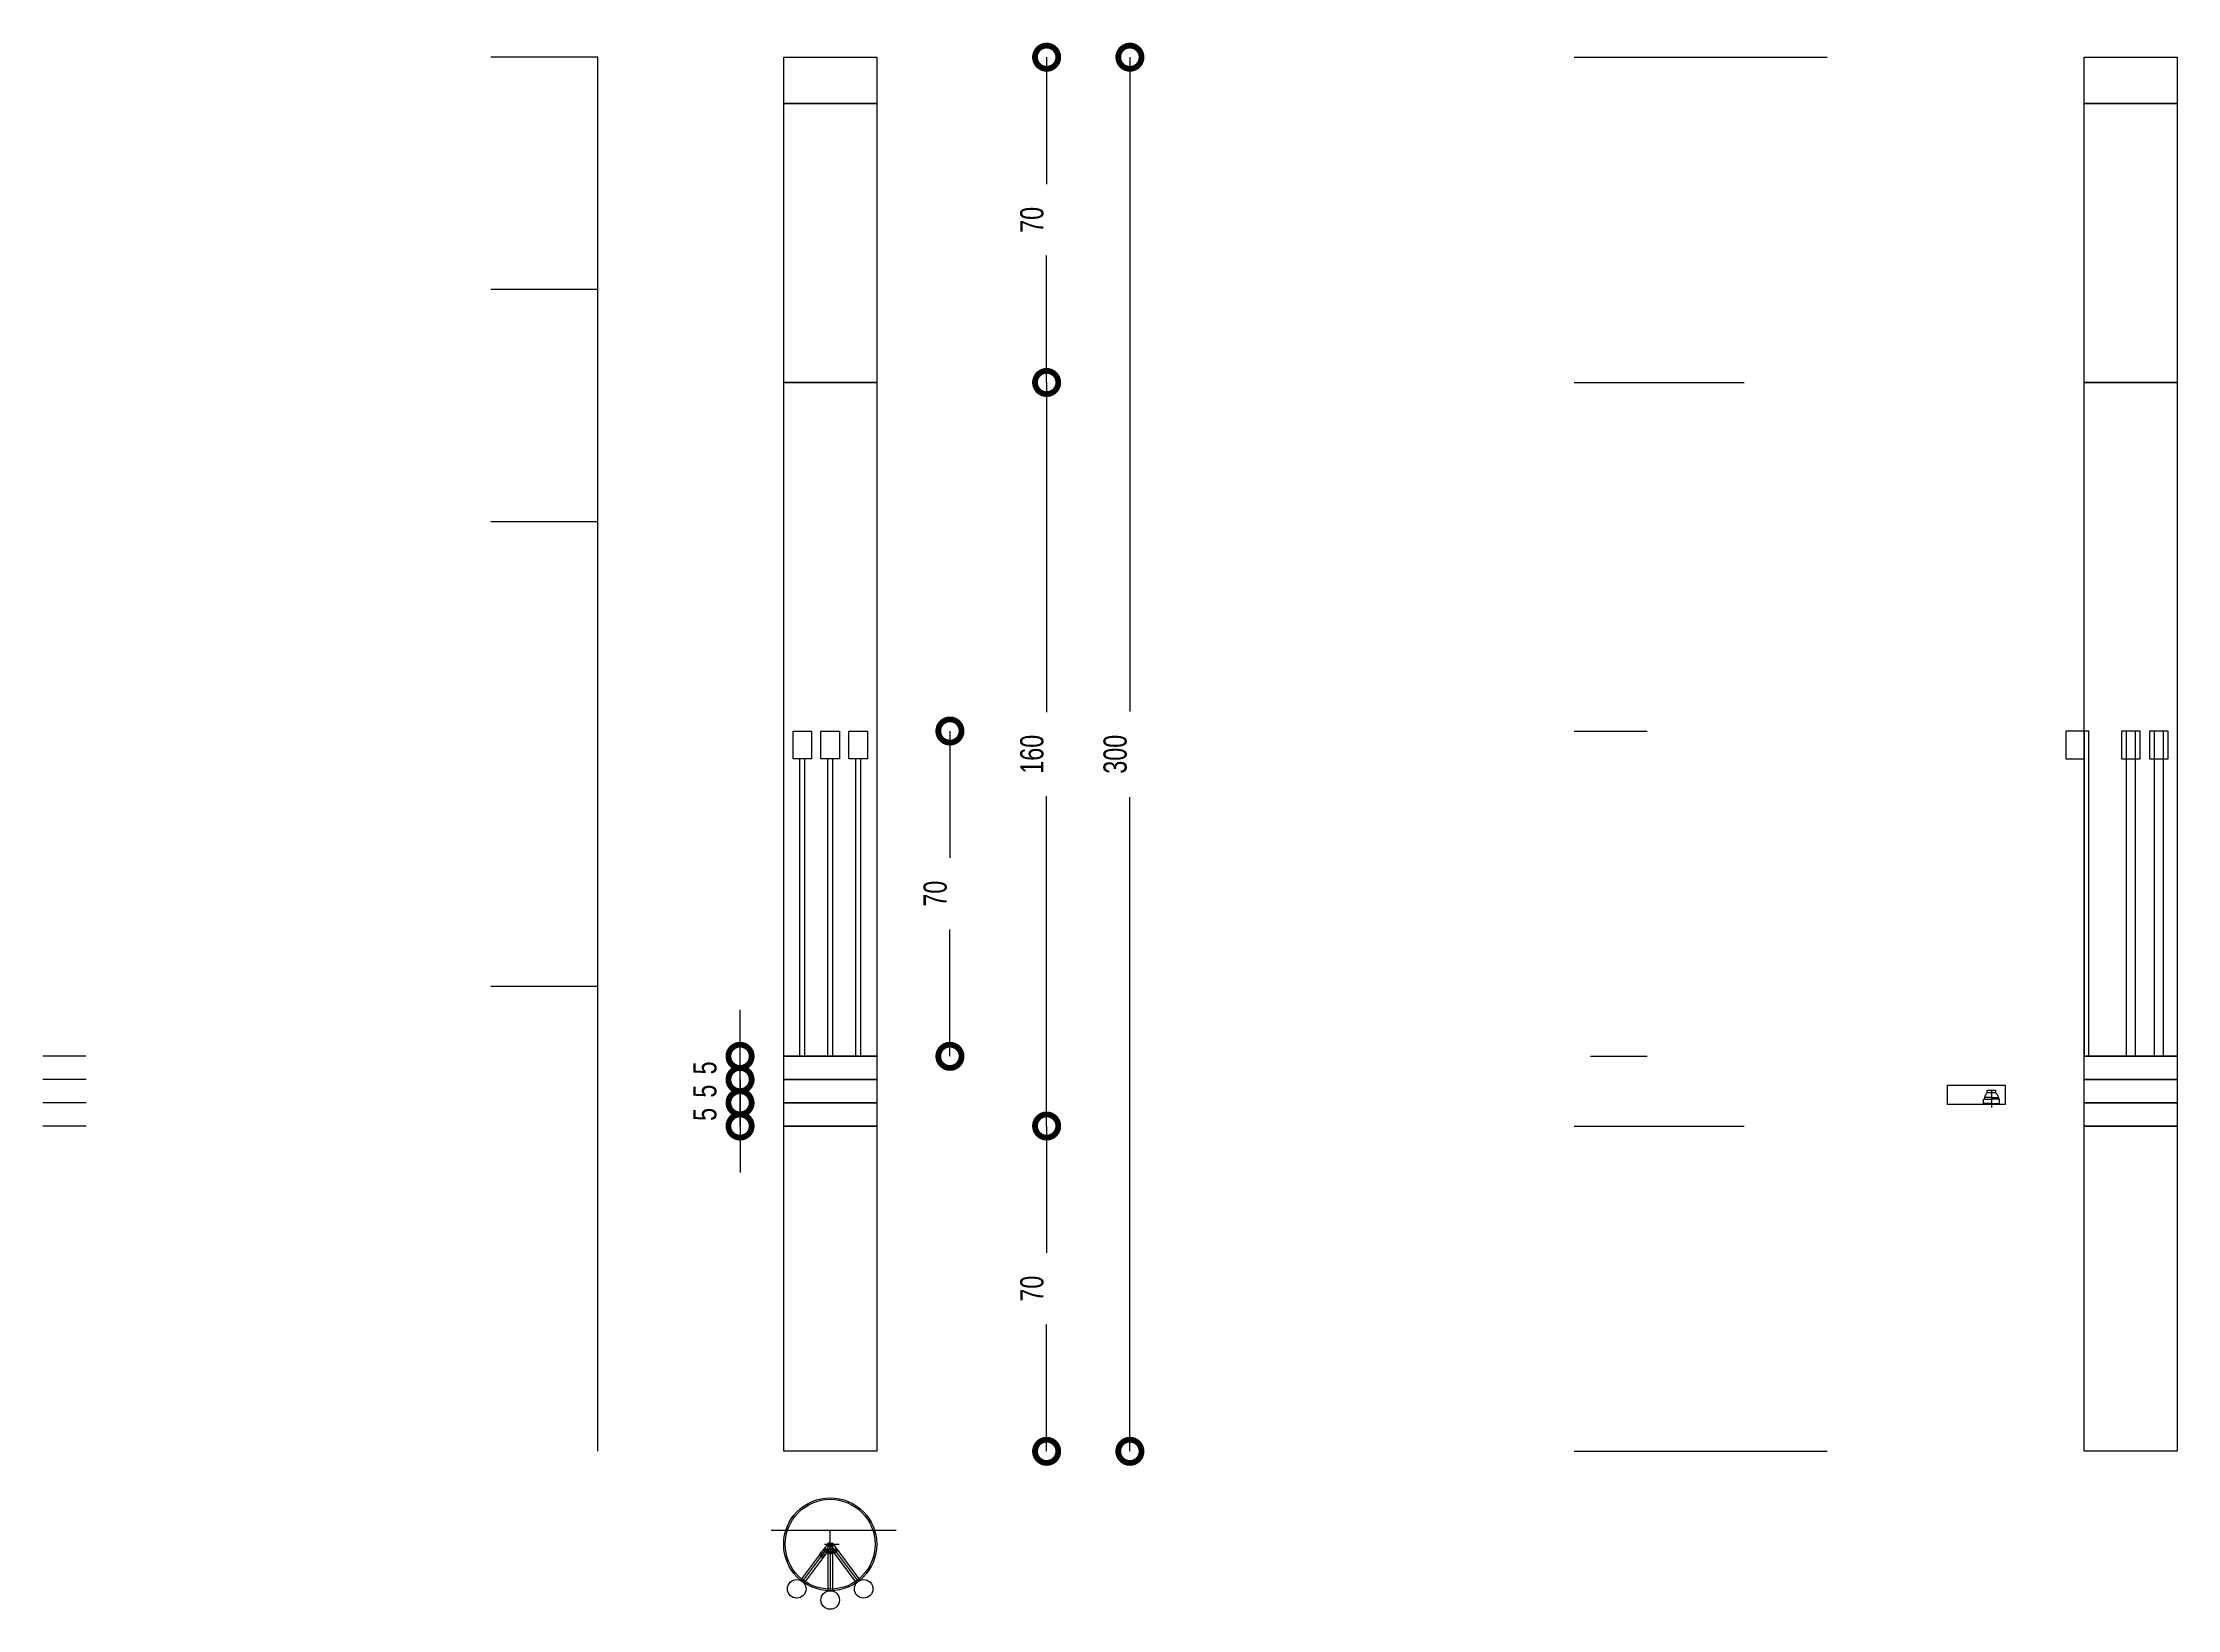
# Model space of a CAD drawing. Header units: millimetres. Extents: x -1834 to 111, y -353 to 145.
# Drawn here: x -1043.4 to -584.3, y -213 to 124.1 of the extents above; entities that cross this region are included whole.
import ezdxf

# ---------------------------------------------------------------- set-up
doc = ezdxf.new("R2010")
doc.units = ezdxf.units.MM
doc.layers.get('Defpoints').update_dxf_attribs({"color": 140})
doc.styles.add('Arch-Dim', font='', dxfattribs={"width": 0.75})
doc.styles.get('Arch-Dim').set_extended_font_data('Myriad Web Pro')
doc.dimstyles.new('style', dxfattribs={"dimscale": 0, "dimtxt": 0.05, "dimasz": 0.1, "dimexe": 1.5, "dimexo": 1.5, "dimgap": 0.05, "dimtad": 1, "dimdec": 0, "dimzin": 3, "dimdsep": 46, "dimtxsty": 'Arch-Dim', "dimblk": 'DOTSMALL', "dimcen": 2.5, "dimadec": 1, "dimazin": 2, "dimtfac": 1, "dimtdec": 0, "dimtix": 1, "dimtmove": 2, "dimatfit": 3, "dimfxl": 1, "dimtolj": 1, "dimtzin": 0, "dimarcsym": 0})
picture_1 = doc.add_image_def('image1.png', size_in_pixel=(388, 130))

# ---------------------------------------------------------------- blocks, each defined once
blk = doc.blocks.new('_DotSmall')
at = {"color": 0, "linetype": 'ByBlock', "const_width": 0.5}
blk.add_lwpolyline([(-0.0625, 0, 1), (0.0625, 0, 1)], format="xyb", close=True, dxfattribs=at)
blk = doc.blocks.new('*D6')
at = {"color": 0, "lineweight": -2, "ltscale": 0.1, "transparency": 16777216}
for p, q in [((-827.45, -109), (-827.45, -136.31)), ((-714, -109), (-677.45, -109)), ((-827.45, -179), (-827.45, -151.69)), ((-714, -179), (-677.45, -179))]:
    blk.add_line(p, q, dxfattribs=at)
at = {"layer": 'Defpoints', "color": 0, "ltscale": 0.1, "transparency": 16777216}
for p in [(-864, -109), (-827.45, -109), (-864, -179)]:
    blk.add_point(p, dxfattribs=at)
at = {"color": 0, "lineweight": -2, "ltscale": 0.1, "transparency": 16777216, "xscale": 10, "yscale": 10, "zscale": 10}
for p, rotation in [((-827.45, -109), 90), ((-827.45, -179), 270)]:
    blk.add_blockref('_DotSmall', p, dxfattribs=dict(at, rotation=rotation))
at = {"color": 0, "ltscale": 0.1, "transparency": 16777216, "insert": (-830.6, -144), "char_height": 5, "attachment_point": 5, "rotation": 90, "style": 'Arch-Dim'}
blk.add_mtext('\\A1;70', dxfattribs=at)
blk = doc.blocks.new('*D8')
at = {"color": 0, "lineweight": -2, "transparency": 16777216}
for p, q in [((-827.45, 51), (-827.45, -19.97)), ((-714, 51), (-677.45, 51)), ((-827.45, -109), (-827.45, -38.03)), ((-714, -109), (-677.45, -109))]:
    blk.add_line(p, q, dxfattribs=at)
at = {"layer": 'Defpoints', "color": 0, "transparency": 16777216}
for p in [(-864, 51), (-827.45, 51), (-864, -109)]:
    blk.add_point(p, dxfattribs=at)
at = {"color": 0, "lineweight": -2, "transparency": 16777216, "xscale": 10, "yscale": 10, "zscale": 10}
for p, rotation in [((-827.45, 51), 90), ((-827.45, -109), 270)]:
    blk.add_blockref('_DotSmall', p, dxfattribs=dict(at, rotation=rotation))
at = {"color": 0, "transparency": 16777216, "insert": (-830.6, -29), "char_height": 5, "attachment_point": 5, "rotation": 90, "style": 'Arch-Dim'}
blk.add_mtext('\\A1;160', dxfattribs=at)
blk = doc.blocks.new('*D9')
at = {"color": 0, "lineweight": -2, "transparency": 16777216}
for p, q in [((-827.45, 121), (-827.45, 93.69)), ((-714, 121), (-677.45, 121)), ((-827.45, 51), (-827.45, 78.31)), ((-714, 51), (-677.45, 51))]:
    blk.add_line(p, q, dxfattribs=at)
at = {"layer": 'Defpoints', "color": 0, "transparency": 16777216}
for p in [(-864, 121), (-827.45, 121), (-864, 51)]:
    blk.add_point(p, dxfattribs=at)
at = {"color": 0, "lineweight": -2, "transparency": 16777216, "xscale": 10, "yscale": 10, "zscale": 10}
for p, rotation in [((-827.45, 121), 90), ((-827.45, 51), 270)]:
    blk.add_blockref('_DotSmall', p, dxfattribs=dict(at, rotation=rotation))
at = {"color": 0, "transparency": 16777216, "insert": (-830.6, 86), "char_height": 5, "attachment_point": 5, "rotation": 90, "style": 'Arch-Dim'}
blk.add_mtext('\\A1;70', dxfattribs=at)
blk = doc.blocks.new('*D10')
at = {"color": 0, "lineweight": -2, "transparency": 16777216}
for p, q in [((-809.54, 121), (-809.54, -19.79)), ((-714, 121), (-659.54, 121)), ((-809.54, -179), (-809.54, -38.21)), ((-714, -179), (-659.54, -179))]:
    blk.add_line(p, q, dxfattribs=at)
at = {"layer": 'Defpoints', "color": 0, "transparency": 16777216}
for p in [(-864, 121), (-809.54, 121), (-864, -179)]:
    blk.add_point(p, dxfattribs=at)
at = {"color": 0, "lineweight": -2, "transparency": 16777216, "xscale": 10, "yscale": 10, "zscale": 10}
for p, rotation in [((-809.54, 121), 90), ((-809.54, -179), 270)]:
    blk.add_blockref('_DotSmall', p, dxfattribs=dict(at, rotation=rotation))
at = {"color": 0, "transparency": 16777216, "insert": (-812.69, -29), "char_height": 5, "attachment_point": 5, "rotation": 90, "style": 'Arch-Dim'}
blk.add_mtext('\\A1;300', dxfattribs=at)
blk = doc.blocks.new('*D11')
at = {"color": 0, "lineweight": -2, "transparency": 16777216}
for p, q in [((-893.39, -104), (-893.39, -94)), ((-1034, -104), (-1043.39, -104)), ((-893.39, -109), (-893.39, -104)), ((-1034, -109), (-1043.39, -109)), ((-893.39, -109), (-893.39, -119))]:
    blk.add_line(p, q, dxfattribs=at)
at = {"layer": 'Defpoints', "color": 0, "transparency": 16777216}
for p in [(-893.39, -104), (-884, -104), (-884, -109)]:
    blk.add_point(p, dxfattribs=at)
at = {"color": 0, "lineweight": -2, "transparency": 16777216, "xscale": 10, "yscale": 10, "zscale": 10}
for p, rotation in [((-893.39, -104), 270), ((-893.39, -109), 90)]:
    blk.add_blockref('_DotSmall', p, dxfattribs=dict(at, rotation=rotation))
at = {"color": 0, "transparency": 16777216, "insert": (-900.93, -106.5), "char_height": 5, "attachment_point": 5, "rotation": 90, "style": 'Arch-Dim'}
blk.add_mtext('\\A1;5', dxfattribs=at)
blk = doc.blocks.new('*D12')
at = {"color": 0, "lineweight": -2, "transparency": 16777216}
for p, q in [((-893.39, -99), (-893.39, -89)), ((-1034, -99), (-1043.39, -99)), ((-893.39, -104), (-893.39, -99)), ((-1034, -104), (-1043.39, -104)), ((-893.39, -104), (-893.39, -114))]:
    blk.add_line(p, q, dxfattribs=at)
at = {"layer": 'Defpoints', "color": 0, "transparency": 16777216}
for p in [(-893.39, -99), (-884, -99), (-884, -104)]:
    blk.add_point(p, dxfattribs=at)
at = {"color": 0, "lineweight": -2, "transparency": 16777216, "xscale": 10, "yscale": 10, "zscale": 10}
for p, rotation in [((-893.39, -99), 270), ((-893.39, -104), 90)]:
    blk.add_blockref('_DotSmall', p, dxfattribs=dict(at, rotation=rotation))
at = {"color": 0, "transparency": 16777216, "insert": (-900.93, -101.5), "char_height": 5, "attachment_point": 5, "rotation": 90, "style": 'Arch-Dim'}
blk.add_mtext('\\A1;5', dxfattribs=at)
blk = doc.blocks.new('*D13')
at = {"color": 0, "lineweight": -2, "transparency": 16777216}
for p, q in [((-893.39, -94), (-893.39, -84)), ((-1034, -94), (-1043.39, -94)), ((-893.39, -99), (-893.39, -94)), ((-1034, -99), (-1043.39, -99)), ((-893.39, -99), (-893.39, -109))]:
    blk.add_line(p, q, dxfattribs=at)
at = {"layer": 'Defpoints', "color": 0, "transparency": 16777216}
for p in [(-893.39, -94), (-884, -94), (-884, -99)]:
    blk.add_point(p, dxfattribs=at)
at = {"color": 0, "lineweight": -2, "transparency": 16777216, "xscale": 10, "yscale": 10, "zscale": 10}
for p, rotation in [((-893.39, -94), 270), ((-893.39, -99), 90)]:
    blk.add_blockref('_DotSmall', p, dxfattribs=dict(at, rotation=rotation))
at = {"color": 0, "transparency": 16777216, "insert": (-900.93, -96.5), "char_height": 5, "attachment_point": 5, "rotation": 90, "style": 'Arch-Dim'}
blk.add_mtext('\\A1;5', dxfattribs=at)
blk = doc.blocks.new('*D14')
at = {"color": 0, "lineweight": -2, "transparency": 16777216}
for p, q in [((-848.25, -24), (-848.25, -51.31)), ((-714, -24), (-698.25, -24)), ((-848.25, -94), (-848.25, -66.69)), ((-710.5, -94), (-698.25, -94))]:
    blk.add_line(p, q, dxfattribs=at)
at = {"layer": 'Defpoints', "color": 0, "transparency": 16777216}
for p in [(-864, -24), (-848.25, -24), (-860.5, -94)]:
    blk.add_point(p, dxfattribs=at)
at = {"color": 0, "lineweight": -2, "transparency": 16777216, "xscale": 10, "yscale": 10, "zscale": 10}
for p, rotation in [((-848.25, -24), 90), ((-848.25, -94), 270)]:
    blk.add_blockref('_DotSmall', p, dxfattribs=dict(at, rotation=rotation))
at = {"color": 0, "transparency": 16777216, "insert": (-851.4, -59), "char_height": 5, "attachment_point": 5, "rotation": 90, "style": 'Arch-Dim'}
blk.add_mtext('\\A1;70', dxfattribs=at)

msp = doc.modelspace()

# ---------------------------------------------------------------- linework, layer by layer
for p, q in [((-924, 121), (-947, 121)), ((-924, 71), (-924, 121)), ((-924, 71), (-947, 71)), ((-924, 21), (-924, 71)), ((-924, 21), (-947, 21)), ((-924, -79), (-924, 21)), ((-924, -79), (-947, -79)), ((-924, -179), (-924, -79)), ((-624.22, -101.29), (-624.22, -105)), ((-884, -179), (-884, -109)), ((-884, -109), (-864, -109)), ((-864, -109), (-864, -179)), ((-604.25, -179), (-604.25, -109)), ((-604.25, -109), (-584.25, -109)), ((-584.25, -109), (-584.25, -179)), ((-864, -179), (-884, -179)), ((-584.25, -179), (-604.25, -179)), ((-886.7, -196), (-859.82, -196)), ((-874, -199), (-874, -196)), ((-874.4, -198.7), (-880.4, -206.7)), ((-874, -199), (-880, -207)), ((-873.6, -199.3), (-879.6, -207.3)), ((-874.8, -200.9), (-875.6, -200.3)), ((-875.14, -200.02), (-875.44, -200.42)), ((-874.5, -200.5), (-875.3, -199.9)), ((-875.2, -199), (-872.04, -199)), ((-874.66, -200.38), (-874.96, -200.78)), ((-874.5, -199), (-874.5, -209)), ((-874.5, -199), (-873.5, -199)), ((-874.5, -200.5), (-873.5, -200.5)), ((-874.5, -201), (-873.5, -201)), ((-873.6, -199.3), (-874.4, -198.7)), ((-874.4, -199.3), (-873.6, -198.7)), ((-874.4, -199.3), (-868.4, -207.3)), ((-874.3, -200.5), (-874.3, -201)), ((-874, -199), (-868, -207)), ((-874, -199), (-874, -209)), ((-874, -200.5), (-874, -201)), ((-873.7, -200.5), (-873.7, -201)), ((-873.6, -198.7), (-867.6, -206.7)), ((-873.5, -199), (-873.5, -209)), ((-873.5, -200.5), (-872.7, -199.9)), ((-873.34, -200.38), (-873.04, -200.78)), ((-873.2, -200.9), (-872.4, -200.3)), ((-873.1, -200.2), (-872.8, -200.6)), ((-872.86, -200.02), (-872.56, -200.42))]:
    msp.add_line(p, q)
for points in [[(-884, 111), (-884, 121), (-864, 121), (-864, 111)], [(-604.25, 111), (-604.25, 121), (-584.25, 121), (-584.25, 111)], [(-884, 51), (-884, 111), (-864, 111), (-864, 51)], [(-604.25, 51), (-604.25, 111), (-584.25, 111), (-584.25, 51)], [(-884, -94), (-884, 51), (-864, 51), (-864, -94)], [(-604.25, -94), (-604.25, 51), (-584.25, 51), (-584.25, -94)], [(-880, -24), (-878, -24), (-878, -30), (-882, -30), (-882, -24)], [(-874, -24), (-872, -24), (-872, -30), (-876, -30), (-876, -24)], [(-868, -24), (-866, -24), (-866, -30), (-870, -30), (-870, -24)], [(-606.25, -30), (-604.25, -30), (-604.25, -24), (-608.25, -24), (-608.25, -30)], [(-604.25, -94), (-603.25, -94), (-603.25, -24), (-604.25, -24), (-604.25, -94)], [(-594.25, -30), (-592.25, -30), (-592.25, -24), (-596.25, -24), (-596.25, -30)], [(-595.25, -94), (-593.25, -94), (-593.25, -24), (-595.25, -24), (-595.25, -94)], [(-588.25, -30), (-586.25, -30), (-586.25, -24), (-590.25, -24), (-590.25, -30)], [(-589.25, -94), (-587.25, -94), (-587.25, -24), (-589.25, -24), (-589.25, -94)], [(-884, -99), (-884, -94), (-864, -94), (-864, -99)], [(-604.25, -99), (-604.25, -94), (-584.25, -94), (-584.25, -99)], [(-884, -104), (-884, -99), (-864, -99), (-864, -104)], [(-604.25, -104), (-604.25, -99), (-584.25, -99), (-584.25, -104)], [(-884, -109), (-884, -104), (-864, -104), (-864, -109)], [(-625.13, -101.29), (-623.32, -101.29), (-623.32, -101.85), (-625.13, -101.85)], [(-604.25, -109), (-604.25, -104), (-584.25, -104), (-584.25, -109)], [(-875.86, -200.64), (-875.06, -201.24), (-875.36, -201.64), (-876.16, -201.04)]]:
    msp.add_lwpolyline(points, close=True)
for points in [[(-879.5, -30), (-879.5, -94), (-880.5, -94), (-880.5, -30)], [(-873.5, -30), (-873.5, -94), (-874.5, -94), (-874.5, -30)], [(-867.5, -30), (-867.5, -94), (-868.5, -94), (-868.5, -30)], [(-624.22, -104.15), (-625.97, -104.15), (-625.97, -103.24), (-624.22, -103.24)], [(-624.22, -102.89), (-625.72, -102.89), (-625.72, -103.24)], [(-624.22, -102.89), (-622.73, -102.89), (-622.73, -103.24)], [(-624.22, -104.15), (-622.47, -104.15), (-622.47, -103.24), (-624.22, -103.24)], [(-876.16, -201.04), (-876.35, -201.3), (-875.55, -201.9), (-875.36, -201.64)]]:
    msp.add_lwpolyline(points)
for points in [[(-625.13, -101.85, 0.135069), (-625.72, -102.89, 1.828152)], [(-623.32, -101.85, -0.135069), (-622.73, -102.89, -1.828152)]]:
    msp.add_lwpolyline(points, format="xyb")
for centre, radius in [((-874, -199), 10), ((-874, -199), 9.67), ((-881.2, -208.6), 2), ((-866.8, -208.6), 2), ((-874, -211), 2)]:
    msp.add_circle(centre, radius)

# ---------------------------------------------------------------- dimensions: what is measured, and where the dimension line sits
for base, p1, p2, picture, middle in [((-827.45, 121), (-864, 51), (-864, 121), '*D9', (-830.6, 86)), ((-809.54, 121), (-864, -179), (-864, 121), '*D10', (-812.69, -29)), ((-827.45, 51), (-864, -109), (-864, 51), '*D8', (-830.6, -29)), ((-848.25, -24), (-860.5, -94), (-864, -24), '*D14', (-851.4, -59))]:
    dim = msp.add_linear_dim(base=base, p1=p1, p2=p2, angle=90, dimstyle='style')
    dim.commit()
    dim.dimension.update_dxf_attribs({"geometry": picture, "text_midpoint": middle, "dimtype": 160})
for base, p1, p2, picture, middle in [((-893.39, -94), (-884, -99), (-884, -94), '*D13', (-900.93, -96.5)), ((-893.39, -99), (-884, -104), (-884, -99), '*D12', (-900.93, -101.5)), ((-893.39, -104), (-884, -109), (-884, -104), '*D11', (-900.93, -106.5))]:
    dim = msp.add_linear_dim(base=base, p1=p1, p2=p2, angle=90, dimstyle='style')
    dim.commit()
    dim.dimension.update_dxf_attribs({"geometry": picture, "text_midpoint": middle})
at = {"ltscale": 0.1}
dim = msp.add_linear_dim(base=(-827.45, -109), p1=(-864, -179), p2=(-864, -109), angle=90, dimstyle='style', dxfattribs=at)
dim.commit()
dim.dimension.update_dxf_attribs({"geometry": '*D6', "text_midpoint": (-830.6, -144), "dimtype": 160})

# ---------------------------------------------------------------- pictures from other files: only their frames are drawn
image = msp.add_image(picture_1, insert=(-633.7, -104.39), size_in_units=(12.42, 4.16))
image.dxf.flags = 7

doc.saveas('drawing.dxf')
